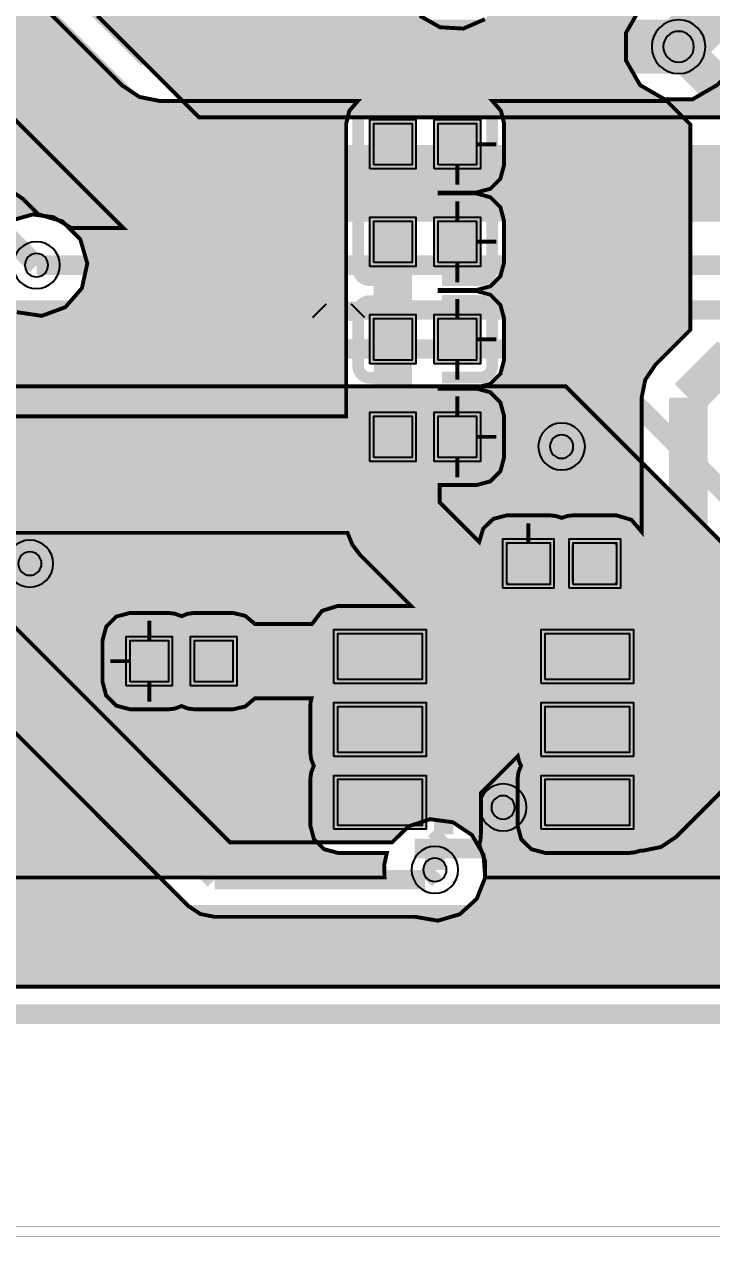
# Model space of a CAD drawing. Header units: millimetres. Extents: x 292.6 to 386.6, y -84.8 to -44.4.
# Drawn here: x 311.26 to 320.22, y -84.84 to -69.05 of the extents above; entities that cross this region are included whole.
import ezdxf

# ---------------------------------------------------------------- set-up
doc = ezdxf.new("R2010")
doc.units = ezdxf.units.MM
doc.header["$MEASUREMENT"] = 0
for name, color, linetype, true_color in [('Board-Outline-Layer', 7, 'Continuous', 0xff00ff), ('Bottom-Layer', 7, 'Continuous', 0x0000ff), ('Document-Layer', 7, 'Continuous', 0xffffff), ('Hole-Layer', 7, 'Continuous', 0x222222), ('Multi-Layer', 7, 'Continuous', 0xc0c0c0), ('Top-Layer', 7, 'Continuous', 0xff0000), ('Top-Paste-Mask-Layer', 7, 'Continuous', 0x808080), ('Top-Silkscreen-Layer', 7, 'Continuous', 0xffcc00), ('Top-Solder-Mask-Layer', 7, 'Continuous', 0x800080)]:
    doc.layers.add(name, color=color, linetype=linetype, true_color=true_color)

msp = doc.modelspace()

# ---------------------------------------------------------------- hatches: boundary and pattern name
at = {"layer": 'Bottom-Layer'}
msp.add_hatch(color=256, dxfattribs=at).paths.add_polyline_path([(297.031, -81.582), (297.031, -74.871), (297.079, -74.985), (297.155, -75.082), (301.791, -79.718), (301.948, -79.823), (302.134, -79.86), (304.419, -79.86), (304.713, -79.91), (304.999, -79.826), (305.219, -79.625), (305.329, -79.348), (305.307, -79.05), (305.156, -78.793), (304.908, -78.628), (304.612, -78.588), (304.329, -78.682), (304.115, -78.89), (302.335, -78.89), (297.983, -74.538), (297.983, -65.489), (298.198, -65.879), (298.545, -66.159), (298.972, -66.288), (299.415, -66.245), (299.81, -66.038), (300.098, -65.698), (300.235, -65.274), (300.203, -64.829), (300.004, -64.43), (299.67, -64.135), (300.004, -63.84), (300.203, -63.441), (300.235, -62.997), (300.098, -62.572), (299.81, -62.232), (299.415, -62.025), (298.972, -61.983), (298.545, -62.111), (298.198, -62.391), (297.983, -62.782), (297.983, -54.748), (300.003, -52.728), (304.345, -52.728), (300.775, -56.299), (300.669, -56.456), (300.632, -56.642), (300.632, -68.295), (300.669, -68.481), (300.775, -68.638), (306.775, -74.638), (306.932, -74.743), (307.118, -74.78), (307.648, -74.78), (313.399, -80.531), (313.556, -80.636), (313.742, -80.673), (316.357, -80.673), (316.651, -80.723), (316.937, -80.639), (317.157, -80.438), (317.267, -80.161), (317.245, -79.863), (317.094, -79.606), (316.846, -79.441), (316.55, -79.401), (316.267, -79.495), (316.054, -79.703), (313.943, -79.703), (308.192, -73.952), (308.034, -73.847), (307.849, -73.81), (307.319, -73.81), (301.603, -68.094), (301.603, -56.843), (303.252, -55.194), (303.338, -55.413), (303.495, -55.587), (303.703, -55.696), (303.936, -55.726), (304.032, -56.035), (304.263, -56.261), (304.574, -56.351), (304.731, -56.456), (304.916, -56.492), (313.284, -56.492), (313.571, -56.563), (313.861, -56.501), (314.094, -56.32), (314.094, -58.558), (306.198, -58.558), (305.973, -58.637), (305.848, -58.84), (305.839, -58.884), (305.837, -58.928), (305.837, -61.35), (305.831, -61.433), (305.837, -61.515), (305.837, -62.054), (305.831, -62.137), (305.837, -62.219), (305.837, -62.484), (305.885, -62.663), (306.016, -62.794), (306.195, -62.842), (307.601, -62.842), (307.78, -62.794), (307.911, -62.663), (307.959, -62.484), (307.959, -60.81), (314.28, -60.81), (314.303, -60.812), (314.326, -60.813), (325.375, -60.813), (325.554, -60.765), (325.685, -60.634), (325.733, -60.455), (325.733, -59.78), (326.156, -59.815), (326.549, -59.653), (326.825, -59.33), (326.925, -58.917), (326.925, -58.017), (326.836, -57.625), (326.587, -57.31), (326.226, -57.133), (325.824, -57.13), (325.46, -57.3), (325.205, -57.611), (324.96, -57.349), (324.619, -57.24), (324.269, -57.312), (323.998, -57.546), (323.876, -57.883), (323.935, -58.236), (323.754, -58.236), (323.575, -58.284), (323.444, -58.415), (323.396, -58.594), (323.396, -59.326), (320.018, -59.326), (320.018, -58.594), (319.97, -58.415), (319.839, -58.284), (319.66, -58.236), (319.448, -58.236), (319.507, -57.883), (319.385, -57.546), (319.115, -57.312), (318.764, -57.24), (318.423, -57.349), (318.179, -57.61), (317.923, -57.3), (317.559, -57.13), (317.158, -57.133), (316.797, -57.31), (316.547, -57.625), (316.459, -58.017), (316.459, -58.572), (316.409, -58.561), (316.358, -58.558), (316.208, -58.558), (316.208, -53.213), (316.208, -53.202), (316.207, -53.19), (316.806, -53.19), (316.593, -53.402), (316.456, -53.67), (316.409, -53.967), (316.409, -54.567), (316.503, -54.983), (316.769, -55.316), (317.153, -55.501), (317.58, -55.501), (317.964, -55.316), (318.23, -54.983), (318.325, -54.567), (318.325, -53.967), (318.278, -53.67), (318.141, -53.402), (317.928, -53.19), (325.456, -53.19), (325.243, -53.402), (325.106, -53.67), (325.058, -53.967), (325.058, -54.567), (325.153, -54.983), (325.419, -55.316), (325.803, -55.501), (326.23, -55.501), (326.614, -55.316), (326.88, -54.983), (326.975, -54.567), (326.975, -53.967), (326.928, -53.67), (326.791, -53.402), (326.577, -53.19), (342.441, -53.19), (343, -53.749), (343.002, -53.787), (343.007, -53.825), (333.076, -53.825), (332.81, -53.846), (332.574, -53.97), (332.406, -54.177), (332.333, -54.434), (332.367, -54.698), (332.503, -54.928), (332.345, -55.239), (332.367, -55.587), (332.564, -55.876), (332.273, -56.045), (332.102, -56.335), (332.096, -56.671), (332.256, -56.967), (332.256, -64.124), (330.813, -65.567), (330.813, -63.88), (330.92, -63.626), (330.915, -63.35), (330.798, -63.1), (330.589, -62.919), (330.325, -62.839), (330.051, -62.874), (330.051, -62.784), (330.266, -62.559), (330.356, -62.261), (330.299, -61.955), (330.109, -61.709), (330.332, -61.474), (330.417, -61.161), (330.344, -60.846), (330.13, -60.603), (330.219, -60.289), (330.148, -59.972), (329.935, -59.726), (329.63, -59.612), (329.307, -59.656), (329.045, -59.849), (328.906, -60.143), (328.923, -60.468), (328.369, -61.022), (328.369, -58.772), (328.356, -58.639), (328.319, -58.511), (328.319, -58.186), (328.369, -57.925), (328.319, -57.664), (328.319, -57.426), (328.369, -57.165), (328.319, -56.904), (328.319, -56.647), (328.369, -56.386), (328.319, -56.124), (328.319, -55.887), (328.365, -55.549), (328.247, -55.228), (327.992, -55), (327.661, -54.918), (327.329, -55), (327.075, -55.228), (326.957, -55.549), (327.003, -55.887), (327.003, -56.124), (326.953, -56.386), (327.003, -56.647), (327.003, -56.904), (326.953, -57.165), (327.003, -57.426), (327.003, -57.664), (326.953, -57.925), (327.003, -58.186), (327.003, -58.511), (326.965, -58.639), (326.953, -58.772), (326.953, -61.175), (323.799, -64.328), (323.601, -64.103), (323.323, -63.989), (323.024, -64.008), (322.764, -64.158), (320.166, -64.158), (319.894, -64.088), (319.617, -64.138), (319.386, -64.298), (316.67, -64.298), (316.405, -64.147), (316.1, -64.13), (315.821, -64.252), (315.625, -64.486), (315.555, -64.783), (315.625, -65.08), (315.821, -65.314), (316.1, -65.435), (316.405, -65.419), (316.67, -65.268), (319.454, -65.268), (319.784, -65.409), (320.139, -65.357), (320.415, -65.128), (322.764, -65.128), (322.829, -65.182), (322.901, -65.227), (319.286, -68.841), (319.103, -69.159), (319.103, -69.525), (319.286, -69.843), (319.603, -70.026), (319.97, -70.026), (320.287, -69.843), (327.735, -62.396), (327.735, -65.611), (327.586, -65.869), (327.565, -66.166), (327.676, -66.442), (327.896, -66.642), (327.826, -66.713), (327.72, -66.87), (327.684, -67.056), (327.684, -68.333), (327.318, -68.699), (327.212, -68.856), (327.176, -69.042), (327.176, -69.545), (327.041, -69.762), (326.998, -70.013), (327.053, -70.262), (313.538, -70.262), (312.214, -68.938), (316.414, -68.938), (316.679, -69.089), (316.983, -69.106), (317.263, -68.984), (317.459, -68.75), (317.529, -68.453), (317.459, -68.156), (317.263, -67.922), (316.983, -67.8), (316.679, -67.817), (316.414, -67.968), (311.244, -67.968), (311.122, -67.846), (310.844, -67.66), (310.516, -67.595), (307.823, -67.595), (305.405, -65.177), (305.405, -64.41), (305.694, -64.294), (305.898, -64.057), (305.972, -63.754), (305.898, -63.451), (305.694, -63.215), (305.405, -63.098), (305.405, -62.908), (305.32, -62.535), (305.082, -62.237), (304.738, -62.071), (304.356, -62.071), (304.012, -62.237), (303.773, -62.535), (303.688, -62.908), (303.688, -63.109), (303.417, -63.235), (303.229, -63.467), (303.161, -63.759), (303.229, -64.05), (303.417, -64.282), (303.688, -64.408), (303.688, -65.532), (303.754, -65.861), (303.94, -66.139), (306.861, -69.06), (307.139, -69.246), (307.468, -69.311), (310.16, -69.311), (312.551, -71.702), (311.873, -71.702), (311.641, -71.562), (311.372, -71.526), (311.111, -71.601), (310.902, -71.773), (310.78, -72.015), (310.765, -72.286), (310.714, -72.286), (310.446, -72.134), (310.14, -72.119), (309.859, -72.244), (309.665, -72.483), (309.599, -72.783), (309.241, -72.756), (308.922, -72.92), (308.734, -73.226), (308.734, -73.585), (308.92, -73.891), (309.239, -74.056), (309.597, -74.03), (309.889, -73.822), (309.954, -73.836), (310.02, -73.84), (310.504, -73.84), (310.639, -73.821), (310.764, -73.764), (318.316, -73.764), (320.663, -76.111), (320.82, -76.216), (321.006, -76.253), (327.712, -76.253), (327.832, -76.238), (327.945, -76.193), (326.142, -77.997), (326.037, -78.154), (326, -78.34), (326, -78.718), (325.849, -78.983), (325.832, -79.288), (325.954, -79.567), (326.188, -79.763), (326.485, -79.833), (326.782, -79.763), (327.016, -79.567), (327.137, -79.288), (327.121, -78.983), (326.97, -78.718), (326.97, -78.541), (329.969, -75.542), (332.035, -75.542), (332.296, -75.692), (332.597, -75.711), (332.875, -75.595), (333.073, -75.367), (333.15, -75.076), (333.089, -74.78), (335.334, -74.78), (336.911, -76.357), (336.931, -76.643), (337.07, -76.894), (337.302, -77.062), (337.583, -77.117), (339.444, -78.978), (339.525, -79.272), (339.728, -79.499), (340.012, -79.611), (340.316, -79.583), (340.576, -79.423), (340.736, -79.164), (340.763, -78.86), (340.651, -78.576), (340.424, -78.372), (340.13, -78.291), (338.227, -76.388), (338.148, -76.135), (337.976, -75.933), (337.74, -75.814), (335.878, -73.952), (335.72, -73.847), (335.535, -73.81), (335.309, -73.81), (336.397, -72.722), (336.449, -73.032), (336.638, -73.284), (336.922, -73.42), (337.236, -73.41), (337.511, -73.256), (337.644, -73.256), (337.669, -73.526), (337.801, -73.763), (338.016, -73.928), (338.279, -73.993), (338.798, -74.511), (338.955, -74.616), (339.141, -74.653), (363.094, -74.653), (363.279, -74.616), (363.437, -74.511), (367.882, -70.066), (367.987, -69.909), (368.024, -69.723), (368.024, -66.492), (368.175, -66.227), (368.191, -65.923), (368.07, -65.643), (367.836, -65.447), (367.539, -65.377), (367.242, -65.447), (367.008, -65.643), (366.886, -65.923), (366.903, -66.227), (367.054, -66.492), (367.054, -69.522), (362.893, -73.683), (362.614, -73.683), (364.58, -71.717), (364.685, -71.56), (364.722, -71.374), (364.722, -67.762), (364.896, -67.493), (364.924, -67.174), (364.798, -66.879), (364.798, -65.933), (364.956, -65.643), (364.954, -65.313), (364.793, -65.024), (365.081, -65.024), (365.346, -65.16), (365.645, -65.165), (365.915, -65.039), (366.103, -64.807), (366.17, -64.516), (366.103, -64.225), (365.915, -63.994), (365.645, -63.868), (365.346, -63.873), (365.081, -64.008), (362.301, -64.008), (362.035, -63.873), (361.737, -63.868), (361.466, -63.994), (361.279, -64.225), (361.212, -64.516), (361.279, -64.807), (361.466, -65.039), (361.737, -65.165), (362.035, -65.16), (362.301, -65.024), (363.832, -65.024), (363.671, -65.313), (363.67, -65.643), (363.828, -65.933), (363.828, -66.783), (363.643, -67.059), (363.615, -67.39), (363.752, -67.693), (363.752, -71.173), (361.75, -73.175), (359.614, -73.175), (359.789, -72.896), (359.807, -72.567), (359.666, -72.27), (359.399, -72.078), (359.072, -72.037), (358.766, -72.159), (358.538, -72.159), (358.743, -71.905), (358.802, -71.584), (358.701, -71.273), (358.464, -71.049), (358.148, -70.965), (357.831, -71.042), (353.106, -71.042), (352.851, -70.894), (352.557, -70.871), (352.283, -70.977), (352.081, -71.192), (351.993, -71.473), (352.035, -71.765), (352.199, -72.01), (352.452, -72.159), (342.591, -72.159), (342.276, -71.995), (341.922, -72.017), (341.63, -72.219), (341.483, -72.542), (341.524, -72.894), (341.741, -73.175), (339.66, -73.175), (338.979, -72.494), (340.311, -72.494), (340.524, -72.703), (340.807, -72.796), (341.103, -72.757), (341.351, -72.591), (341.502, -72.334), (341.524, -72.036), (341.414, -71.759), (341.194, -71.558), (340.908, -71.474), (340.614, -71.524), (336.833, -71.524), (338.038, -70.319), (344.21, -70.319), (344.47, -70.479), (344.773, -70.506), (345.057, -70.395), (345.261, -70.168), (345.341, -69.874), (345.282, -69.575), (345.095, -69.334), (344.82, -69.202), (344.515, -69.208), (344.244, -69.349), (344.064, -69.349), (344.072, -69.25), (344.064, -69.151), (351.582, -69.151), (351.378, -69.338), (351.268, -69.592), (351.271, -69.868), (351.386, -70.119), (351.594, -70.302), (351.858, -70.384), (352.133, -70.35), (352.37, -70.208), (358.067, -70.208), (359.51, -71.652), (359.592, -71.949), (359.801, -72.177), (360.089, -72.286), (360.396, -72.252), (360.655, -72.084), (360.718, -72.424), (360.944, -72.685), (361.271, -72.798), (361.61, -72.73), (361.869, -72.501), (361.978, -72.173), (361.906, -71.834), (361.674, -71.578), (361.674, -68.354), (362.215, -68.895), (362.325, -69.179), (362.551, -69.383), (362.844, -69.465), (363.143, -69.408), (363.384, -69.223), (363.518, -68.949), (363.515, -68.645), (363.377, -68.374), (363.132, -68.193), (362.832, -68.141), (361.405, -66.713), (361.247, -66.608), (361.062, -66.571), (356.869, -66.571), (356.187, -65.89), (356.097, -65.578), (355.87, -65.347), (355.56, -65.251), (355.242, -65.313), (354.991, -65.519), (354.686, -65.214), (354.958, -65.203), (355.203, -65.082), (355.379, -64.874), (355.456, -64.612), (355.421, -64.341), (355.28, -64.108), (355.28, -63.365), (355.523, -63.412), (355.767, -63.366), (355.977, -63.234), (364.813, -63.234), (365.058, -63.372), (365.338, -63.396), (365.603, -63.301), (365.805, -63.105), (365.908, -62.843), (365.892, -62.562), (365.761, -62.313), (365.539, -62.14), (365.559, -61.942), (365.519, -61.748), (365.738, -61.468), (365.781, -61.115), (365.636, -60.791), (365.344, -60.588), (364.989, -60.565), (364.674, -60.729), (363.597, -60.729), (363.398, -60.601), (363.168, -60.551), (361.583, -58.966), (361.425, -58.861), (361.24, -58.824), (356.998, -58.824), (356.812, -58.861), (356.655, -58.966), (354.569, -61.052), (354.569, -60.586), (354.532, -60.401), (354.427, -60.243), (349.325, -55.141), (352.171, -55.141), (352.211, -55.569), (352.398, -55.956), (352.709, -56.253), (353.104, -56.423), (353.533, -56.443), (353.942, -56.311), (354.28, -56.045), (354.503, -55.678), (354.583, -55.255), (354.51, -54.832), (354.293, -54.46), (353.96, -54.188), (353.553, -54.05), (353.124, -54.063), (353.078, -54.018), (352.864, -53.875), (352.613, -53.825), (345.969, -53.825), (345.953, -53.548), (345.824, -53.302), (345.606, -53.131), (345.337, -53.063), (344.321, -52.047), (382.315, -52.047), (382.315, -81.582)])
at = {"layer": 'Top-Layer'}
for points in [[(297.484, -80.238), (298.828, -81.582), (297.031, -81.582), (297.031, -66.186), (298.069, -67.225), (298.283, -67.367), (298.535, -67.417), (302.557, -67.417), (302.809, -67.367), (303.023, -67.225), (303.93, -66.317), (307.891, -66.317), (307.891, -67.259), (307.939, -67.438), (308.07, -67.569), (308.25, -67.617), (308.85, -67.617), (309.087, -67.528), (309.205, -67.303), (309.205, -67.421), (309.253, -67.6), (309.384, -67.731), (309.563, -67.779), (310.468, -67.779), (312.532, -69.843), (312.762, -69.996), (313.033, -70.05), (315.607, -70.05), (315.496, -70.178), (315.456, -70.342), (315.456, -74.156), (304.469, -74.156), (304.469, -74.014), (304.465, -73.964), (304.454, -73.914), (304.465, -73.864), (304.469, -73.814), (304.469, -73.514), (304.465, -73.463), (304.454, -73.414), (304.465, -73.365), (304.469, -73.314), (304.469, -73.149), (308.429, -73.149), (308.71, -73.43), (308.809, -73.756), (309.058, -73.99), (309.39, -74.069), (309.718, -73.973), (309.954, -73.726), (310.036, -73.395), (310.391, -73.422), (310.709, -73.26), (310.898, -72.958), (310.903, -72.601), (311.165, -72.799), (311.49, -72.847), (311.798, -72.733), (312.013, -72.485), (312.083, -72.164), (311.991, -71.849), (311.759, -71.617), (311.444, -71.524), (311.24, -71.321), (311.083, -71.216), (310.897, -71.179), (304.469, -71.179), (304.469, -71.014), (304.421, -70.835), (304.29, -70.704), (304.111, -70.656), (303.213, -70.656), (303.255, -70.564), (303.269, -70.464), (303.269, -67.964), (303.221, -67.785), (303.09, -67.654), (302.911, -67.606), (299.711, -67.606), (299.532, -67.654), (299.4, -67.785), (299.353, -67.964), (299.353, -70.464), (299.4, -70.643), (299.532, -70.774), (299.711, -70.822), (302.008, -70.822), (301.967, -70.914), (301.952, -71.014), (301.952, -71.314), (301.956, -71.365), (301.967, -71.414), (301.956, -71.463), (301.952, -71.514), (301.952, -71.814), (301.956, -71.864), (301.967, -71.914), (301.956, -71.964), (301.952, -72.014), (301.952, -72.314), (301.956, -72.365), (301.967, -72.414), (301.956, -72.463), (301.952, -72.514), (301.952, -72.665), (300.019, -72.665), (299.833, -72.702), (299.676, -72.807), (297.484, -74.999), (297.379, -75.156), (297.342, -75.342), (297.342, -79.895), (297.379, -80.08), (297.484, -80.238)], [(316.673, -73.78), (317.155, -73.78), (317.334, -73.732), (317.465, -73.601), (317.513, -73.422), (317.513, -72.882), (317.465, -72.703), (317.334, -72.572), (317.155, -72.524), (316.673, -72.524), (316.673, -72.51), (317.155, -72.51), (317.334, -72.462), (317.465, -72.331), (317.513, -72.152), (317.513, -71.612), (317.465, -71.433), (317.334, -71.302), (317.155, -71.254), (316.673, -71.254), (316.673, -71.24), (317.155, -71.24), (317.334, -71.192), (317.465, -71.061), (317.513, -70.882), (317.513, -70.342), (317.473, -70.178), (317.362, -70.05), (319.635, -70.05), (319.941, -70.356), (319.941, -73.027), (319.484, -73.484), (319.352, -73.681), (319.305, -73.914), (319.305, -75.658), (319.173, -75.503), (318.978, -75.445), (318.413, -75.445), (318.336, -75.453), (318.263, -75.478), (318.189, -75.453), (318.113, -75.445), (317.547, -75.445), (317.372, -75.491), (317.241, -75.617), (317.189, -75.791), (316.673, -75.274), (316.673, -75.05), (317.155, -75.05), (317.334, -75.002), (317.465, -74.871), (317.513, -74.692), (317.513, -74.152), (317.465, -73.973), (317.334, -73.842), (317.155, -73.794), (316.673, -73.794)], [(315.815, -70.882), (315.815, -70.342), (316.315, -70.342), (316.315, -70.882)], [(316.655, -70.882), (316.655, -70.342), (317.155, -70.342), (317.155, -70.882)], [(315.815, -72.152), (315.815, -71.612), (316.315, -71.612), (316.315, -72.152)], [(316.655, -72.152), (316.655, -71.612), (317.155, -71.612), (317.155, -72.152)], [(315.815, -73.422), (315.815, -72.882), (316.315, -72.882), (316.315, -73.422)], [(316.655, -73.422), (316.655, -72.882), (317.155, -72.882), (317.155, -73.422)], [(320.683, -74.004), (320.82, -73.96), (320.944, -73.887), (321.285, -73.887), (321.343, -73.902), (321.403, -73.907), (321.903, -73.907), (321.99, -73.896), (322.073, -73.864), (322.155, -73.896), (322.243, -73.907), (322.743, -73.907), (322.804, -73.902), (322.862, -73.887), (322.862, -74.148), (322.948, -74.38), (323.162, -74.501), (323.162, -75.178), (321.753, -76.588), (321.735, -76.588), (321.647, -76.599), (321.565, -76.631), (321.482, -76.599), (321.395, -76.588), (320.895, -76.588), (320.715, -76.636), (320.584, -76.767), (320.536, -76.946), (320.536, -77.486), (320.584, -77.665), (320.715, -77.796), (320.895, -77.844), (321.377, -77.844), (321.377, -77.858), (320.895, -77.858), (320.715, -77.906), (320.584, -78.037), (320.536, -78.216), (320.536, -78.756), (320.584, -78.935), (320.715, -79.066), (320.895, -79.114), (321.395, -79.114), (321.416, -79.114), (321.438, -79.112), (321.489, -79.199), (321.555, -79.276), (322.439, -80.16), (317.267, -80.16), (317.264, -79.942), (317.19, -79.737), (317.206, -79.668), (317.211, -79.598), (317.211, -79.06), (317.692, -78.579), (317.707, -78.645), (317.734, -78.707), (317.7, -78.792), (317.689, -78.882), (317.689, -79.482), (317.736, -79.661), (317.868, -79.792), (318.047, -79.84), (319.147, -79.84), (319.219, -79.833), (319.289, -79.811), (319.324, -79.811), (319.557, -79.764), (319.754, -79.633), (320.344, -79.043), (320.475, -78.846), (320.522, -78.613), (320.522, -74.166)], [(315.815, -74.692), (315.815, -74.152), (316.315, -74.152), (316.315, -74.692)], [(316.655, -74.692), (316.655, -74.152), (317.155, -74.152), (317.155, -74.692)], [(303.269, -79.864), (303.269, -77.364), (303.255, -77.264), (303.213, -77.172), (304.061, -77.172), (304.061, -77.5), (304.098, -77.686), (304.204, -77.843), (305.063, -78.702), (305.098, -78.734), (305.137, -78.763), (305.126, -78.763), (304.861, -78.612), (304.556, -78.596), (304.276, -78.717), (304.081, -78.951), (304.01, -79.248), (304.081, -79.545), (304.276, -79.779), (304.556, -79.901), (304.861, -79.884), (305.126, -79.733), (309.324, -79.733), (309.453, -79.849), (309.621, -79.89), (310.871, -79.89), (311.05, -79.842), (311.181, -79.711), (311.229, -79.532), (311.229, -78.832), (311.181, -78.653), (311.05, -78.522), (310.871, -78.474), (309.621, -78.474), (309.393, -78.556), (309.269, -78.763), (309.18, -78.763), (309.216, -78.676), (309.229, -78.582), (309.229, -77.882), (309.181, -77.703), (309.05, -77.572), (308.871, -77.524), (307.621, -77.524), (307.503, -77.544), (307.398, -77.601), (307.398, -77.073), (307.357, -76.906), (307.243, -76.778), (307.243, -75.672), (315.474, -75.672), (315.535, -75.825), (315.634, -75.956), (316.302, -76.624), (315.347, -76.624), (315.142, -76.688), (315.011, -76.858), (314.266, -76.858), (314.14, -76.753), (313.98, -76.715), (313.48, -76.715), (313.392, -76.726), (313.31, -76.758), (313.227, -76.726), (313.14, -76.715), (312.64, -76.715), (312.46, -76.763), (312.329, -76.894), (312.281, -77.073), (312.281, -77.613), (312.329, -77.792), (312.46, -77.923), (312.64, -77.971), (313.14, -77.971), (313.227, -77.96), (313.31, -77.928), (313.392, -77.96), (313.48, -77.971), (313.98, -77.971), (314.14, -77.934), (314.266, -77.828), (315.004, -77.828), (314.992, -77.88), (314.988, -77.932), (314.988, -78.532), (315, -78.623), (315.034, -78.707), (315, -78.792), (314.988, -78.882), (314.988, -79.482), (315.036, -79.661), (315.168, -79.792), (315.347, -79.84), (315.986, -79.84), (315.951, -79.998), (315.956, -80.16), (303.112, -80.16), (303.227, -80.031)], [(317.547, -76.343), (317.547, -75.803), (318.113, -75.803), (318.113, -76.343)], [(318.413, -76.343), (318.413, -75.803), (318.978, -75.803), (318.978, -76.343)], [(315.347, -77.582), (315.347, -76.982), (316.447, -76.982), (316.447, -77.582)], [(318.047, -77.582), (318.047, -76.982), (319.147, -76.982), (319.147, -77.582)], [(312.64, -77.613), (312.64, -77.073), (313.14, -77.073), (313.14, -77.613)], [(313.48, -77.613), (313.48, -77.073), (313.98, -77.073), (313.98, -77.613)], [(315.347, -78.532), (315.347, -77.932), (316.447, -77.932), (316.447, -78.532)], [(318.047, -78.532), (318.047, -77.932), (319.147, -77.932), (319.147, -78.532)], [(315.347, -79.482), (315.347, -78.882), (316.447, -78.882), (316.447, -79.482)], [(318.047, -79.482), (318.047, -78.882), (319.147, -78.882), (319.147, -79.482)]]:
    msp.add_hatch(color=256, dxfattribs=at).paths.add_polyline_path(points)
at = {"layer": 'Top-Paste-Mask-Layer'}
for points in [[(315.815, -70.882), (315.815, -70.342), (316.315, -70.342), (316.315, -70.882)], [(316.655, -70.882), (316.655, -70.342), (317.155, -70.342), (317.155, -70.882)], [(315.815, -72.152), (315.815, -71.612), (316.315, -71.612), (316.315, -72.152)], [(316.655, -72.152), (316.655, -71.612), (317.155, -71.612), (317.155, -72.152)], [(315.815, -73.422), (315.815, -72.882), (316.315, -72.882), (316.315, -73.422)], [(316.655, -73.422), (316.655, -72.882), (317.155, -72.882), (317.155, -73.422)], [(315.815, -74.692), (315.815, -74.152), (316.315, -74.152), (316.315, -74.692)], [(316.655, -74.692), (316.655, -74.152), (317.155, -74.152), (317.155, -74.692)], [(318.128, -76.303), (318.128, -75.843), (318.088, -75.803), (317.587, -75.803), (317.547, -75.843), (317.547, -76.303), (317.587, -76.343), (318.088, -76.343)], [(318.128, -76.303), (318.128, -75.843), (318.088, -75.803), (317.587, -75.803), (317.547, -75.843), (317.547, -76.303), (317.587, -76.343), (318.088, -76.343)], [(318.398, -76.303), (318.398, -75.843), (318.438, -75.803), (318.938, -75.803), (318.978, -75.843), (318.978, -76.303), (318.938, -76.343), (318.438, -76.343)], [(318.398, -76.303), (318.398, -75.843), (318.438, -75.803), (318.938, -75.803), (318.978, -75.843), (318.978, -76.303), (318.938, -76.343), (318.438, -76.343)], [(315.347, -77.582), (315.347, -76.982), (316.447, -76.982), (316.447, -77.582)], [(318.047, -77.582), (318.047, -76.982), (319.147, -76.982), (319.147, -77.582)], [(312.64, -77.613), (312.64, -77.073), (313.14, -77.073), (313.14, -77.613)], [(313.48, -77.613), (313.48, -77.073), (313.98, -77.073), (313.98, -77.613)], [(315.347, -78.532), (315.347, -77.932), (316.447, -77.932), (316.447, -78.532)], [(318.047, -78.532), (318.047, -77.932), (319.147, -77.932), (319.147, -78.532)], [(315.347, -79.482), (315.347, -78.882), (316.447, -78.882), (316.447, -79.482)], [(318.047, -79.482), (318.047, -78.882), (319.147, -78.882), (319.147, -79.482)]]:
    msp.add_hatch(color=256, dxfattribs=at).paths.add_polyline_path(points)
at = {"layer": 'Top-Solder-Mask-Layer'}
for points in [[(315.764, -70.933), (315.764, -70.291), (316.365, -70.291), (316.365, -70.933)], [(316.604, -70.933), (316.604, -70.291), (317.206, -70.291), (317.206, -70.933)], [(315.764, -72.203), (315.764, -71.561), (316.365, -71.561), (316.365, -72.203)], [(316.604, -72.203), (316.604, -71.561), (317.206, -71.561), (317.206, -72.203)], [(315.764, -73.473), (315.764, -72.831), (316.365, -72.831), (316.365, -73.473)], [(316.604, -73.473), (316.604, -72.831), (317.206, -72.831), (317.206, -73.473)], [(315.764, -74.743), (315.764, -74.101), (316.365, -74.101), (316.365, -74.743)], [(316.604, -74.743), (316.604, -74.101), (317.206, -74.101), (317.206, -74.743)], [(317.496, -76.394), (317.496, -75.752), (318.163, -75.752), (318.163, -76.394)], [(318.362, -76.394), (318.362, -75.752), (319.029, -75.752), (319.029, -76.394)], [(312.589, -77.664), (312.589, -77.022), (313.19, -77.022), (313.19, -77.664)], [(313.429, -77.664), (313.429, -77.022), (314.031, -77.022), (314.031, -77.664)], [(315.296, -77.633), (315.296, -76.931), (316.498, -76.931), (316.498, -77.633)], [(317.996, -77.633), (317.996, -76.931), (319.198, -76.931), (319.198, -77.633)], [(315.296, -78.583), (315.296, -77.881), (316.498, -77.881), (316.498, -78.583)], [(317.996, -78.583), (317.996, -77.881), (319.198, -77.881), (319.198, -78.583)], [(315.296, -79.533), (315.296, -78.831), (316.498, -78.831), (316.498, -79.533)], [(317.996, -79.533), (317.996, -78.831), (319.198, -78.831), (319.198, -79.533)]]:
    msp.add_hatch(color=256, dxfattribs=at).paths.add_polyline_path(points)

# ---------------------------------------------------------------- linework, layer by layer
at = {"layer": 'Board-Outline-Layer', "const_width": 0.254}
msp.add_lwpolyline([(296.673, -81.94), (296.673, -51.689), (382.673, -51.689), (382.673, -81.94)], close=True, dxfattribs=at)
at = {"layer": 'Bottom-Layer', "const_width": 0.00508}
msp.add_lwpolyline([(292.863, -84.836), (292.863, -50.038), (386.589, -50.038), (386.589, -84.836)], close=True, dxfattribs=at)
at = {"layer": 'Bottom-Layer'}
for points, const_width in [([(319.787, -69.342), (327.661, -61.468)], 0.7), ([(319.286, -68.841), (319.103, -69.159), (319.103, -69.525), (319.286, -69.843), (319.603, -70.026), (319.97, -70.026), (320.287, -69.843), (327.735, -62.396)], 0.0508), ([(310.516, -68.453), (313.183, -71.12)], 1), ([(327.212, -68.856), (327.176, -69.042), (327.176, -69.545), (327.041, -69.762), (326.998, -70.013), (327.053, -70.262), (313.538, -70.262), (312.214, -68.938)], 0.0508), ([(316.414, -68.938), (316.679, -69.089), (316.983, -69.106), (317.263, -68.984)], 0.0508), ([(310.16, -69.311), (312.551, -71.702), (311.873, -71.702), (311.641, -71.562), (311.372, -71.526), (311.111, -71.601)], 0.0508), ([(313.183, -71.12), (332.741, -71.12)], 1), ([(311.421, -72.187), (334.468, -72.187)], 0.254), ([(310.262, -72.771), (315.099, -72.771)], 0.254), ([(315.099, -72.771), (315.116, -72.788)], 0.254), ([(315.116, -72.788), (315.599, -72.788)], 0.254), ([(315.599, -72.788), (315.616, -72.771)], 0.254), ([(315.616, -72.771), (334.9, -72.771)], 0.254), ([(318.517, -73.279), (310.58, -73.279)], 0.254), ([(321.006, -75.768), (318.517, -73.279)], 0.254), ([(310.764, -73.764), (318.316, -73.764), (320.663, -76.111)], 0.0508), ([(307.648, -74.78), (313.399, -80.531), (313.556, -80.636), (313.742, -80.673), (316.357, -80.673), (316.651, -80.723), (316.937, -80.639), (317.157, -80.438), (317.267, -80.161), (317.245, -79.863), (317.094, -79.606), (316.846, -79.441), (316.55, -79.401), (316.267, -79.495), (316.054, -79.703), (313.943, -79.703), (308.192, -73.952)], 0.0508), ([(307.849, -74.295), (313.742, -80.188)], 0.254), ([(316.485, -80.188), (316.612, -80.061)], 0.254), ([(313.742, -80.188), (316.485, -80.188)], 0.254), ([(382.315, -81.582), (297.031, -81.582)], 0.0508)]:
    msp.add_lwpolyline(points, dxfattribs=dict(at, const_width=const_width))
at = {"layer": 'Document-Layer', "const_width": 0.2}
msp.add_lwpolyline([(318.547, -79.182, 1), (318.747, -79.182, 1)], format="xyb", close=True, dxfattribs=at)
msp.add_lwpolyline([(318.547, -79.182, 1), (318.747, -79.182, 1)], format="xyb", close=True, dxfattribs=at)
at = {"layer": 'Hole-Layer'}
msp.add_lwpolyline([(319.587, -69.342, 1), (319.987, -69.342), (319.987, -69.342, 1), (319.587, -69.342)], format="xyb", dxfattribs=at)
for points in [[(311.268, -72.187, 1), (311.573, -72.187, 1)], [(318.11, -74.549, 1), (318.415, -74.549, 1)], [(311.182, -76.073, 1), (311.487, -76.073, 1)], [(317.348, -79.248, 1), (317.653, -79.248, 1)], [(316.459, -80.061, 1), (316.764, -80.061, 1)]]:
    msp.add_lwpolyline(points, format="xyb", close=True, dxfattribs=at)
at = {"layer": 'Multi-Layer'}
for points in [[(319.437, -69.342, 1), (320.137, -69.342, 1)], [(311.116, -72.187, 1), (311.726, -72.187, 1)], [(317.958, -74.549, 1), (318.568, -74.549, 1)], [(311.029, -76.073, 1), (311.639, -76.073, 1)], [(317.196, -79.248, 1), (317.806, -79.248, 1)], [(316.307, -80.061, 1), (316.917, -80.061, 1)]]:
    msp.add_lwpolyline(points, format="xyb", close=True, dxfattribs=at)
at = {"layer": 'Top-Layer'}
for points, const_width in [([(292.609, -84.709), (292.609, -49.53), (385.446, -49.53), (385.446, -84.709)], 0.00508), ([(316.673, -73.78), (317.155, -73.78), (317.334, -73.732), (317.465, -73.601), (317.513, -73.422), (317.513, -72.882), (317.465, -72.703), (317.334, -72.572), (317.155, -72.524), (316.673, -72.524), (316.673, -72.51), (317.155, -72.51), (317.334, -72.462), (317.465, -72.331), (317.513, -72.152), (317.513, -71.612), (317.465, -71.433), (317.334, -71.302), (317.155, -71.254), (316.673, -71.254), (316.673, -71.24), (317.155, -71.24), (317.334, -71.192), (317.465, -71.061), (317.513, -70.882), (317.513, -70.342), (317.473, -70.178), (317.362, -70.05), (319.635, -70.05), (319.941, -70.356), (319.941, -73.027), (319.484, -73.484), (319.352, -73.681), (319.305, -73.914), (319.305, -75.658), (319.173, -75.503), (318.978, -75.445), (318.413, -75.445), (318.336, -75.453), (318.263, -75.478), (318.189, -75.453), (318.113, -75.445), (317.547, -75.445), (317.372, -75.491), (317.241, -75.617), (317.189, -75.791), (316.673, -75.274), (316.673, -75.05), (317.155, -75.05), (317.334, -75.002), (317.465, -74.871), (317.513, -74.692), (317.513, -74.152), (317.465, -73.973), (317.334, -73.842), (317.155, -73.794), (316.673, -73.794)], 0.0508)]:
    msp.add_lwpolyline(points, close=True, dxfattribs=dict(at, const_width=const_width))
for points, const_width in [([(310.45, -66.759), (313.033, -69.342)], 0.7), ([(310.468, -67.779), (312.532, -69.843), (312.762, -69.996), (313.033, -70.05), (315.607, -70.05), (315.496, -70.178), (315.456, -70.342), (315.456, -74.156), (304.469, -74.156)], 0.0508), ([(313.033, -69.342), (319.787, -69.342)], 0.7), ([(320.549, -70.104), (319.787, -69.342)], 0.5), ([(316.065, -70.612), (316.065, -71.882)], 0.5), ([(317.152, -70.612), (317.411, -70.612)], 0.0508), ([(316.905, -70.88), (316.905, -71.139)], 0.0508), ([(311.165, -72.799), (311.49, -72.847), (311.798, -72.733), (312.013, -72.485), (312.083, -72.164), (311.991, -71.849), (311.759, -71.617), (311.444, -71.524), (311.24, -71.321), (311.083, -71.216)], 0.0508), ([(316.905, -71.615), (316.905, -71.356)], 0.0508), ([(310.897, -71.664), (311.421, -72.187)], 0.254), ([(316.065, -71.882), (316.065, -73.152)], 0.5), ([(317.152, -71.882), (317.411, -71.882)], 0.0508), ([(316.905, -72.15), (316.905, -72.409)], 0.0508), ([(316.905, -72.885), (316.905, -72.626)], 0.0508), ([(316.065, -74.422), (316.065, -73.152)], 0.5), ([(317.152, -73.152), (317.411, -73.152)], 0.0508), ([(319.914, -73.914), (320.473, -73.355)], 0.5), ([(316.905, -73.42), (316.905, -73.679)], 0.0508), ([(319.914, -78.613), (319.914, -73.914)], 0.5), ([(316.905, -74.155), (316.905, -73.896)], 0.0508), ([(316.065, -74.422), (316.065, -74.699)], 0.5), ([(303.211, -74.664), (316.03, -74.664)], 0.3), ([(316.065, -74.699), (316.065, -75.173)], 0.5), ([(316.03, -74.664), (316.065, -74.699)], 0.3), ([(317.152, -74.422), (317.411, -74.422)], 0.0508), ([(316.905, -74.69), (316.905, -74.949)], 0.0508), ([(316.065, -75.173), (316.065, -75.526)], 0.5), ([(306.769, -75.164), (316.055, -75.164)], 0.3), ([(316.055, -75.164), (316.065, -75.173)], 0.3), ([(316.065, -75.526), (317.12, -76.581)], 0.5), ([(317.83, -75.806), (317.83, -75.547)], 0.0508), ([(307.243, -75.672), (315.474, -75.672), (315.535, -75.825), (315.634, -75.956), (316.302, -76.624), (315.347, -76.624), (315.142, -76.688), (315.011, -76.858), (314.266, -76.858), (314.14, -76.753), (313.98, -76.715), (313.48, -76.715), (313.392, -76.726), (313.31, -76.758), (313.227, -76.726), (313.14, -76.715), (312.64, -76.715), (312.46, -76.763), (312.329, -76.894), (312.281, -77.073), (312.281, -77.613), (312.329, -77.792), (312.46, -77.923), (312.64, -77.971), (313.14, -77.971), (313.227, -77.96), (313.31, -77.928), (313.392, -77.96), (313.48, -77.971), (313.98, -77.971), (314.14, -77.934), (314.266, -77.828), (315.004, -77.828), (314.992, -77.88), (314.988, -77.932), (314.988, -78.532), (315, -78.623), (315.034, -78.707), (315, -78.792), (314.988, -78.882), (314.988, -79.482), (315.036, -79.661), (315.168, -79.792), (315.347, -79.84), (315.986, -79.84), (315.951, -79.998), (315.956, -80.16), (303.112, -80.16)], 0.0508), ([(318.695, -76.073), (318.695, -77.183)], 0.254), ([(317.12, -76.581), (317.12, -77.732)], 0.5), ([(312.89, -77.076), (312.89, -76.817)], 0.0508), ([(315.836, -77.343), (315.897, -77.282)], 0.254), ([(318.302, -77.282), (316.726, -78.859)], 0.254), ([(318.597, -77.282), (318.302, -77.282)], 0.254), ([(318.695, -77.183), (318.597, -77.282)], 0.254), ([(312.642, -77.343), (312.383, -77.343)], 0.0508), ([(313.73, -77.343), (315.836, -77.343)], 0.254), ([(317.12, -77.732), (316.62, -78.232)], 0.5), ([(312.89, -77.611), (312.89, -77.87)], 0.0508), ([(315.897, -79.182), (315.897, -78.232)], 0.5), ([(316.62, -78.232), (315.897, -78.232)], 0.5), ([(317.501, -78.74), (318.009, -78.232)], 0.254), ([(318.009, -78.232), (318.597, -78.232)], 0.254), ([(319.324, -79.203), (319.914, -78.613)], 0.5), ([(322.439, -80.16), (317.267, -80.16), (317.264, -79.942), (317.19, -79.737), (317.206, -79.668), (317.211, -79.598), (317.211, -79.06), (317.692, -78.579), (317.707, -78.645), (317.734, -78.707), (317.7, -78.792), (317.689, -78.882), (317.689, -79.482), (317.736, -79.661), (317.868, -79.792), (318.047, -79.84), (319.147, -79.84), (319.219, -79.833), (319.289, -79.811), (319.324, -79.811), (319.557, -79.764), (319.754, -79.633), (320.344, -79.043)], 0.0508), ([(317.501, -79.248), (317.501, -78.74)], 0.254), ([(316.726, -78.859), (316.726, -79.598)], 0.254), ([(318.597, -79.182), (318.617, -79.203)], 0.5), ([(318.617, -79.203), (319.324, -79.203)], 0.5), ([(316.726, -79.598), (316.612, -79.712)], 0.254), ([(316.612, -79.712), (316.612, -80.061)], 0.254), ([(356.236, -80.645), (299.594, -80.645)], 0.254), ([(356.998, -81.407), (299.34, -81.407)], 0.254)]:
    msp.add_lwpolyline(points, dxfattribs=dict(at, const_width=const_width))
for points in [[(315.815, -70.882), (315.815, -70.342), (316.315, -70.342), (316.315, -70.882)], [(316.655, -70.882), (316.655, -70.342), (317.155, -70.342), (317.155, -70.882)], [(315.815, -72.152), (315.815, -71.612), (316.315, -71.612), (316.315, -72.152)], [(316.655, -72.152), (316.655, -71.612), (317.155, -71.612), (317.155, -72.152)], [(315.815, -73.422), (315.815, -72.882), (316.315, -72.882), (316.315, -73.422)], [(316.655, -73.422), (316.655, -72.882), (317.155, -72.882), (317.155, -73.422)], [(315.815, -74.692), (315.815, -74.152), (316.315, -74.152), (316.315, -74.692)], [(316.655, -74.692), (316.655, -74.152), (317.155, -74.152), (317.155, -74.692)], [(317.547, -76.343), (317.547, -75.803), (318.113, -75.803), (318.113, -76.343)], [(318.413, -76.343), (318.413, -75.803), (318.978, -75.803), (318.978, -76.343)], [(315.347, -77.582), (315.347, -76.982), (316.447, -76.982), (316.447, -77.582)], [(318.047, -77.582), (318.047, -76.982), (319.147, -76.982), (319.147, -77.582)], [(312.64, -77.613), (312.64, -77.073), (313.14, -77.073), (313.14, -77.613)], [(313.48, -77.613), (313.48, -77.073), (313.98, -77.073), (313.98, -77.613)], [(315.347, -78.532), (315.347, -77.932), (316.447, -77.932), (316.447, -78.532)], [(318.047, -78.532), (318.047, -77.932), (319.147, -77.932), (319.147, -78.532)], [(315.347, -79.482), (315.347, -78.882), (316.447, -78.882), (316.447, -79.482)], [(318.047, -79.482), (318.047, -78.882), (319.147, -78.882), (319.147, -79.482)]]:
    msp.add_lwpolyline(points, close=True, dxfattribs=at)
at = {"layer": 'Top-Paste-Mask-Layer'}
for points in [[(315.815, -70.882), (315.815, -70.342), (316.315, -70.342), (316.315, -70.882)], [(316.655, -70.882), (316.655, -70.342), (317.155, -70.342), (317.155, -70.882)], [(315.815, -72.152), (315.815, -71.612), (316.315, -71.612), (316.315, -72.152)], [(316.655, -72.152), (316.655, -71.612), (317.155, -71.612), (317.155, -72.152)], [(315.815, -73.422), (315.815, -72.882), (316.315, -72.882), (316.315, -73.422)], [(316.655, -73.422), (316.655, -72.882), (317.155, -72.882), (317.155, -73.422)], [(315.815, -74.692), (315.815, -74.152), (316.315, -74.152), (316.315, -74.692)], [(316.655, -74.692), (316.655, -74.152), (317.155, -74.152), (317.155, -74.692)], [(315.347, -77.582), (315.347, -76.982), (316.447, -76.982), (316.447, -77.582)], [(318.047, -77.582), (318.047, -76.982), (319.147, -76.982), (319.147, -77.582)], [(312.64, -77.613), (312.64, -77.073), (313.14, -77.073), (313.14, -77.613)], [(313.48, -77.613), (313.48, -77.073), (313.98, -77.073), (313.98, -77.613)], [(315.347, -78.532), (315.347, -77.932), (316.447, -77.932), (316.447, -78.532)], [(318.047, -78.532), (318.047, -77.932), (319.147, -77.932), (319.147, -78.532)], [(315.347, -79.482), (315.347, -78.882), (316.447, -78.882), (316.447, -79.482)], [(318.047, -79.482), (318.047, -78.882), (319.147, -78.882), (319.147, -79.482)]]:
    msp.add_lwpolyline(points, close=True, dxfattribs=at)
at = {"layer": 'Top-Paste-Mask-Layer', "const_width": 0.00508}
for points in [[(318.128, -76.303), (318.128, -75.843), (318.088, -75.803), (317.587, -75.803), (317.547, -75.843), (317.547, -76.303), (317.587, -76.343), (318.088, -76.343)], [(318.128, -76.303), (318.128, -75.843), (318.088, -75.803), (317.587, -75.803), (317.547, -75.843), (317.547, -76.303), (317.587, -76.343), (318.088, -76.343)], [(318.398, -76.303), (318.398, -75.843), (318.438, -75.803), (318.938, -75.803), (318.978, -75.843), (318.978, -76.303), (318.938, -76.343), (318.438, -76.343)], [(318.398, -76.303), (318.398, -75.843), (318.438, -75.803), (318.938, -75.803), (318.978, -75.843), (318.978, -76.303), (318.938, -76.343), (318.438, -76.343)]]:
    msp.add_lwpolyline(points, close=True, dxfattribs=at)
at = {"layer": 'Top-Silkscreen-Layer', "const_width": 0.152}
for points in [[(315.611, -70.267, -0.414), (315.763, -70.115)], [(315.611, -70.267, -0.414), (315.763, -70.115)], [(317.206, -70.112, -0.414), (317.358, -70.265)], [(317.206, -70.112, -0.414), (317.358, -70.265)], [(315.763, -71.112, -0.414), (315.611, -70.959)], [(315.763, -71.112, -0.414), (315.611, -70.959)], [(317.358, -70.957, -0.414), (317.206, -71.11)], [(317.358, -70.957, -0.414), (317.206, -71.11)], [(315.611, -71.537, -0.414), (315.763, -71.385)], [(315.611, -71.537, -0.414), (315.763, -71.385)], [(317.206, -71.382, -0.414), (317.358, -71.535)], [(317.206, -71.382, -0.414), (317.358, -71.535)], [(315.763, -72.382, -0.414), (315.611, -72.229)], [(315.763, -72.382, -0.414), (315.611, -72.229)], [(317.358, -72.227, -0.414), (317.206, -72.38)], [(317.358, -72.227, -0.414), (317.206, -72.38)], [(315.611, -72.807, -0.414), (315.763, -72.655)], [(315.611, -72.807, -0.414), (315.763, -72.655)], [(317.206, -72.653, -0.414), (317.358, -72.805)], [(317.206, -72.653, -0.414), (317.358, -72.805)], [(315.763, -73.652, -0.414), (315.611, -73.499)], [(315.763, -73.652, -0.414), (315.611, -73.499)], [(317.358, -73.497, -0.414), (317.206, -73.65)], [(317.358, -73.497, -0.414), (317.206, -73.65)], [(315.611, -74.077, -0.414), (315.763, -73.925)], [(315.611, -74.077, -0.414), (315.763, -73.925)], [(317.206, -73.923, -0.414), (317.358, -74.075)], [(317.206, -73.923, -0.414), (317.358, -74.075)], [(315.763, -74.922, -0.414), (315.611, -74.769)], [(315.763, -74.922, -0.414), (315.611, -74.769)], [(317.358, -74.767, -0.414), (317.206, -74.92)], [(317.358, -74.767, -0.414), (317.206, -74.92)], [(312.436, -76.998, -0.414), (312.588, -76.846)], [(312.436, -76.998, -0.414), (312.588, -76.846)], [(314.031, -76.844, -0.414), (314.183, -76.996)], [(314.031, -76.844, -0.414), (314.183, -76.996)], [(312.588, -77.843, -0.414), (312.436, -77.69)], [(312.588, -77.843, -0.414), (312.436, -77.69)], [(314.183, -77.688, -0.414), (314.031, -77.841)], [(314.183, -77.688, -0.414), (314.031, -77.841)]]:
    msp.add_lwpolyline(points, format="xyb", dxfattribs=at)
at = {"layer": 'Top-Silkscreen-Layer'}
for points, const_width in [([(315.763, -70.115), (316.263, -70.115)], 0.152), ([(315.763, -70.115), (316.263, -70.115)], 0.152), ([(316.706, -70.113), (317.206, -70.113)], 0.152), ([(316.706, -70.113), (317.206, -70.113)], 0.152), ([(315.611, -70.959), (315.611, -70.267)], 0.152), ([(315.611, -70.959), (315.611, -70.267)], 0.152), ([(317.358, -70.265), (317.358, -70.957)], 0.152), ([(317.358, -70.265), (317.358, -70.957)], 0.152), ([(316.263, -71.112), (315.763, -71.112)], 0.152), ([(316.263, -71.112), (315.763, -71.112)], 0.152), ([(317.206, -71.11), (316.706, -71.11)], 0.152), ([(317.206, -71.11), (316.706, -71.11)], 0.152), ([(315.763, -71.385), (316.263, -71.385)], 0.152), ([(315.763, -71.385), (316.263, -71.385)], 0.152), ([(316.706, -71.383), (317.206, -71.383)], 0.152), ([(316.706, -71.383), (317.206, -71.383)], 0.152), ([(315.611, -72.229), (315.611, -71.537)], 0.152), ([(315.611, -72.229), (315.611, -71.537)], 0.152), ([(317.358, -71.535), (317.358, -72.227)], 0.152), ([(317.358, -71.535), (317.358, -72.227)], 0.152), ([(316.263, -72.382), (315.763, -72.382)], 0.152), ([(316.263, -72.382), (315.763, -72.382)], 0.152), ([(317.206, -72.38), (316.706, -72.38)], 0.152), ([(317.206, -72.38), (316.706, -72.38)], 0.152), ([(315.763, -72.655), (316.263, -72.655)], 0.152), ([(315.763, -72.655), (316.263, -72.655)], 0.152), ([(316.706, -72.653), (317.206, -72.653)], 0.152), ([(316.706, -72.653), (317.206, -72.653)], 0.152), ([(315.611, -73.499), (315.611, -72.807)], 0.152), ([(315.611, -73.499), (315.611, -72.807)], 0.152), ([(317.358, -72.805), (317.358, -73.497)], 0.152), ([(317.358, -72.805), (317.358, -73.497)], 0.152), ([(316.263, -73.652), (315.763, -73.652)], 0.152), ([(316.263, -73.652), (315.763, -73.652)], 0.152), ([(317.206, -73.65), (316.706, -73.65)], 0.152), ([(317.206, -73.65), (316.706, -73.65)], 0.152), ([(315.763, -73.925), (316.263, -73.925)], 0.152), ([(315.763, -73.925), (316.263, -73.925)], 0.152), ([(316.706, -73.923), (317.206, -73.923)], 0.152), ([(316.706, -73.923), (317.206, -73.923)], 0.152), ([(315.611, -74.769), (315.611, -74.077)], 0.152), ([(315.611, -74.769), (315.611, -74.077)], 0.152), ([(317.358, -74.075), (317.358, -74.767)], 0.152), ([(317.358, -74.075), (317.358, -74.767)], 0.152), ([(316.263, -74.922), (315.763, -74.922)], 0.152), ([(316.263, -74.922), (315.763, -74.922)], 0.152), ([(317.206, -74.92), (316.706, -74.92)], 0.152), ([(317.206, -74.92), (316.706, -74.92)], 0.152), ([(317.318, -76.572), (317.318, -75.575)], 0.152), ([(317.318, -75.575), (318.036, -75.575)], 0.152), ([(317.318, -76.572), (317.318, -75.575)], 0.152), ([(317.318, -75.575), (318.036, -75.575)], 0.152), ([(319.207, -75.575), (318.489, -75.575)], 0.152), ([(319.207, -75.575), (318.489, -75.575)], 0.152), ([(319.207, -76.572), (319.207, -75.575)], 0.152), ([(319.207, -76.572), (319.207, -75.575)], 0.152), ([(316.347, -76.682), (318.147, -76.682)], 0.254), ([(316.347, -76.682), (318.147, -76.682)], 0.254), ([(318.036, -76.572), (317.318, -76.572)], 0.152), ([(318.036, -76.572), (317.318, -76.572)], 0.152), ([(318.489, -76.572), (319.207, -76.572)], 0.152), ([(318.489, -76.572), (319.207, -76.572)], 0.152), ([(312.588, -76.846), (313.088, -76.846)], 0.152), ([(312.588, -76.846), (313.088, -76.846)], 0.152), ([(313.531, -76.844), (314.031, -76.844)], 0.152), ([(313.531, -76.844), (314.031, -76.844)], 0.152), ([(312.436, -77.69), (312.436, -76.998)], 0.152), ([(312.436, -77.69), (312.436, -76.998)], 0.152), ([(314.183, -76.996), (314.183, -77.688)], 0.152), ([(314.183, -76.996), (314.183, -77.688)], 0.152), ([(313.088, -77.843), (312.588, -77.843)], 0.152), ([(313.088, -77.843), (312.588, -77.843)], 0.152), ([(314.031, -77.841), (313.531, -77.841)], 0.152), ([(314.031, -77.841), (313.531, -77.841)], 0.152), ([(316.347, -79.782), (318.147, -79.782)], 0.254), ([(316.347, -79.782), (318.147, -79.782)], 0.254)]:
    msp.add_lwpolyline(points, dxfattribs=dict(at, const_width=const_width))
at = {"layer": 'Top-Silkscreen-Layer', "const_width": 0.254}
msp.add_lwpolyline([(318.517, -79.883, 1), (318.771, -79.883, 1)], format="xyb", close=True, dxfattribs=at)
msp.add_lwpolyline([(318.517, -79.883, 1), (318.771, -79.883, 1)], format="xyb", close=True, dxfattribs=at)
at = {"layer": 'Top-Solder-Mask-Layer'}
for points in [[(315.764, -70.933), (315.764, -70.291), (316.365, -70.291), (316.365, -70.933)], [(316.604, -70.933), (316.604, -70.291), (317.206, -70.291), (317.206, -70.933)], [(315.764, -72.203), (315.764, -71.561), (316.365, -71.561), (316.365, -72.203)], [(316.604, -72.203), (316.604, -71.561), (317.206, -71.561), (317.206, -72.203)], [(315.764, -73.473), (315.764, -72.831), (316.365, -72.831), (316.365, -73.473)], [(316.604, -73.473), (316.604, -72.831), (317.206, -72.831), (317.206, -73.473)], [(315.764, -74.743), (315.764, -74.101), (316.365, -74.101), (316.365, -74.743)], [(316.604, -74.743), (316.604, -74.101), (317.206, -74.101), (317.206, -74.743)], [(317.496, -76.394), (317.496, -75.752), (318.163, -75.752), (318.163, -76.394)], [(318.362, -76.394), (318.362, -75.752), (319.029, -75.752), (319.029, -76.394)], [(312.589, -77.664), (312.589, -77.022), (313.19, -77.022), (313.19, -77.664)], [(313.429, -77.664), (313.429, -77.022), (314.031, -77.022), (314.031, -77.664)], [(315.296, -77.633), (315.296, -76.931), (316.498, -76.931), (316.498, -77.633)], [(317.996, -77.633), (317.996, -76.931), (319.198, -76.931), (319.198, -77.633)], [(315.296, -78.583), (315.296, -77.881), (316.498, -77.881), (316.498, -78.583)], [(317.996, -78.583), (317.996, -77.881), (319.198, -77.881), (319.198, -78.583)], [(315.296, -79.533), (315.296, -78.831), (316.498, -78.831), (316.498, -79.533)], [(317.996, -79.533), (317.996, -78.831), (319.198, -78.831), (319.198, -79.533)]]:
    msp.add_lwpolyline(points, close=True, dxfattribs=at)

doc.saveas('drawing.dxf')
